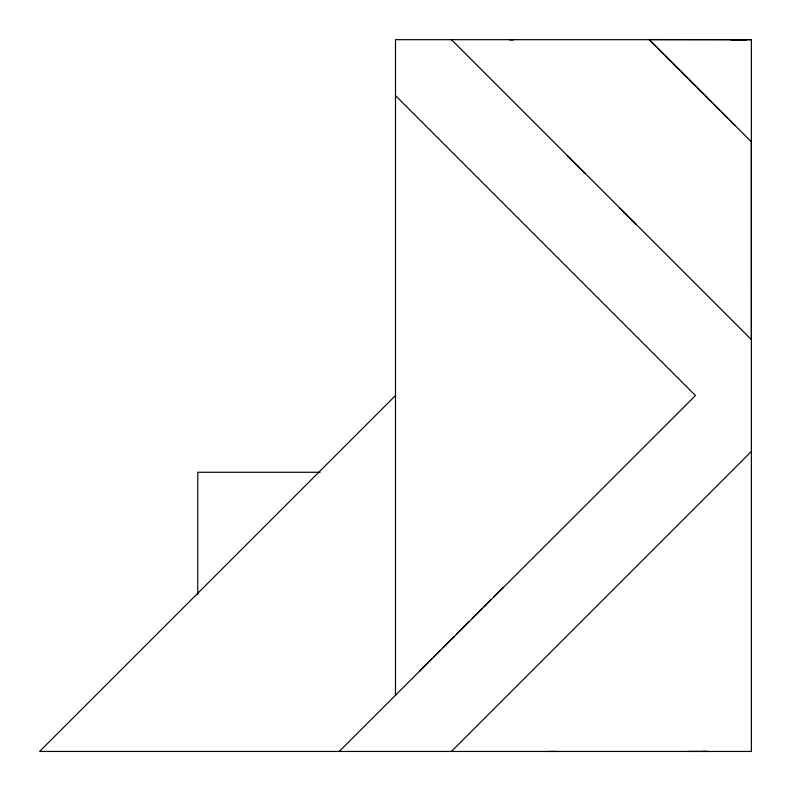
<?xml version="1.0" encoding="UTF-8"?>
<svg xmlns="http://www.w3.org/2000/svg" width="791" height="791" viewBox="0 0 791 791"><rect width="100%" height="100%" fill="white"/><g stroke="black" fill="none" stroke-linecap="round" stroke-linejoin="round"><path stroke-width="1.19" d="M395.49 95.592L695.457 395.559L339.576 751.124M395.49 395.559L39.599 751.45L751.381 751.45L751.381 39.669L649.114 39.55L751.331 141.767L751.381 339.636L451.414 39.669M419.477 671.193L431.757 658.913M433.498 657.173L440.449 650.232M442.97 647.7L453.905 636.775M456.407 634.263L468.934 621.736M472.276 618.404L482.391 608.289M484.122 606.549L491.073 599.598M493.574 597.096L503.363 587.317M451.414 751.45L751.381 451.483M549.241 751.44L556.963 751.44M751.381 39.669L395.49 39.669L395.49 695.526M320.108 472.267L197.77 472.267L197.77 594.565M702.843 751.42L707.006 751.43L687.933 751.44M567.305 155.56L570.39 158.645M570.064 158.319L585.33 173.526M632.602 220.857L636.063 224.278L620.104 208.26M649.114 39.55L707.658 98.114M734.968 125.423L665.478 55.894L666.249 56.665M339.408 750.788L339.566 751.45M513.468 39.659L509.424 39.669L513.468 39.669M746.684 39.639L730.785 39.649L746.684 39.639"/></g></svg>
